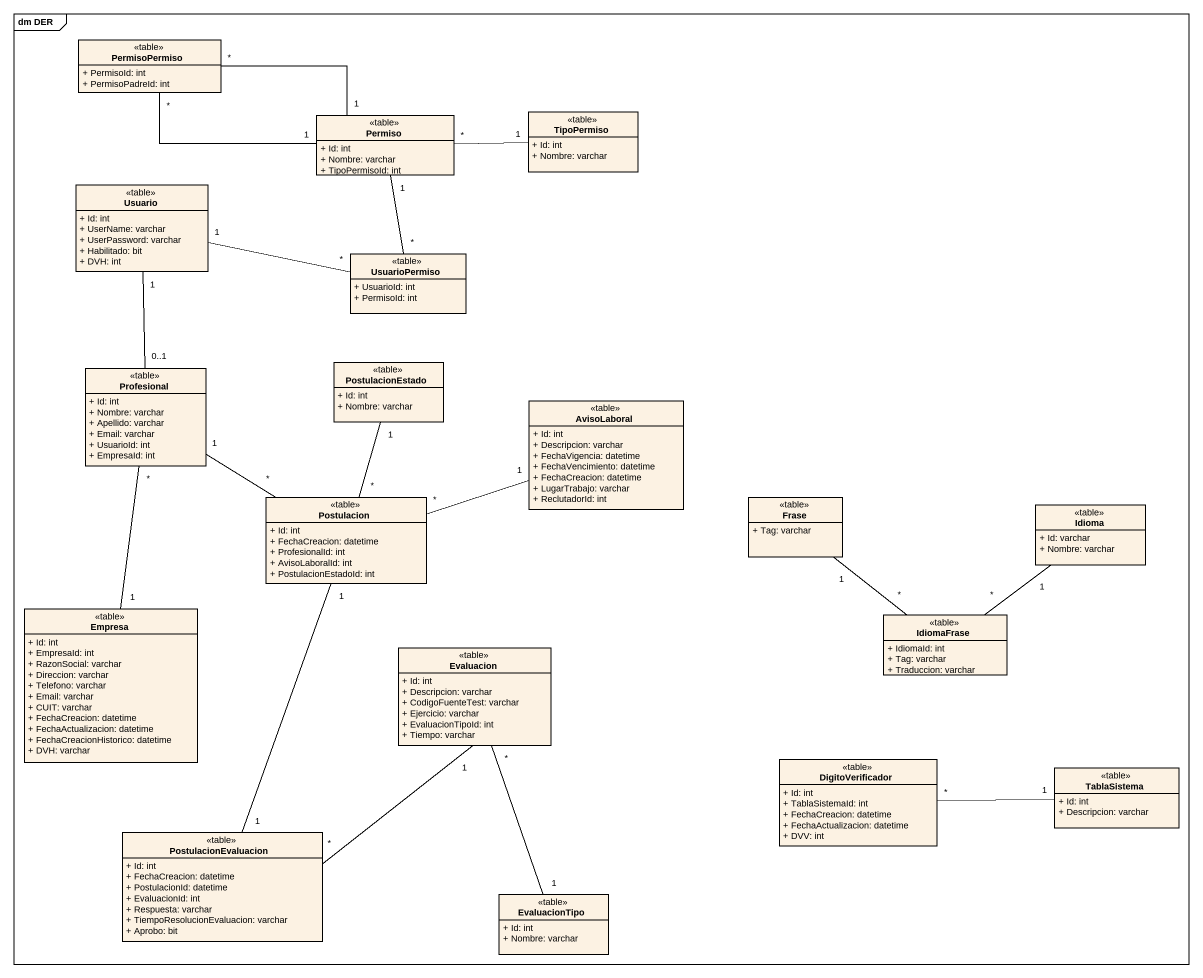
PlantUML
@startuml
mainframe dm DER
hide circle
hide empty members
skinparam classAttributeIconSize 0
class PermisoPermiso <<table>> {
  + PermisoId: int
  + PermisoPadreId: int
}
class Permiso <<table>> {
  + Id: int
  + Nombre: varchar
  + TipoPermisoId: int
}
class TipoPermiso <<table>> {
  + Id: int
  + Nombre: varchar
}
class Usuario <<table>> {
  + Id: int
  + UserName: varchar
  + UserPassword: varchar
  + Habilitado: bit
  + DVH: int
}
class UsuarioPermiso <<table>> {
  + UsuarioId: int
  + PermisoId: int
}
class Profesional <<table>> {
  + Id: int
  + Nombre: varchar
  + Apellido: varchar
  + Email: varchar
  + UsuarioId: int
  + EmpresaId: int
}
class PostulacionEstado <<table>> {
  + Id: int
  + Nombre: varchar
}
class AvisoLaboral <<table>> {
  + Id: int
  + Descripcion: varchar
  + FechaVigencia: datetime
  + FechaVencimiento: datetime
  + FechaCreacion: datetime
  + LugarTrabajo: varchar
  + ReclutadorId: int
}
class Postulacion <<table>> {
  + Id: int
  + FechaCreacion: datetime
  + ProfesionalId: int
  + AvisoLaboralId: int
  + PostulacionEstadoId: int
}
class Frase <<table>> {
  + Tag: varchar
}
class Idioma <<table>> {
  + Id: varchar
  + Nombre: varchar
}
class Empresa <<table>> {
  + Id: int
  + EmpresaId: int
  + RazonSocial: varchar
  + Direccion: varchar
  + Telefono: varchar
  + Email: varchar
  + CUIT: varchar
  + FechaCreacion: datetime
  + FechaActualizacion: datetime
  + FechaCreacionHistorico: datetime
  + DVH: varchar
}
class IdiomaFrase <<table>> {
  + IdiomaId: int
  + Tag: varchar
  + Traduccion: varchar
}
class Evaluacion <<table>> {
  + Id: int
  + Descripcion: varchar
  + CodigoFuenteTest: varchar
  + Ejercicio: varchar
  + EvaluacionTipoId: int
  + Tiempo: varchar
}
class DigitoVerificador <<table>> {
  + Id: int
  + TablaSistemaId: int
  + FechaCreacion: datetime
  + FechaActualizacion: datetime
  + DVV: int
}
class TablaSistema <<table>> {
  + Id: int
  + Descripcion: varchar
}
class PostulacionEvaluacion <<table>> {
  + Id: int
  + FechaCreacion: datetime
  + PostulacionId: datetime
  + EvaluacionId: int
  + Respuesta: varchar
  + TiempoResolucionEvaluacion: varchar
  + Aprobo: bit
}
class EvaluacionTipo <<table>> {
  + Id: int
  + Nombre: varchar
}
Permiso "1" -left- "*" PermisoPermiso
Permiso "1" -left- "*" PermisoPermiso
Permiso "1" -- "*" UsuarioPermiso
TipoPermiso "1" -left- "*" Permiso
Usuario "1" -right- "*" UsuarioPermiso
Usuario "1" -- "0..1" Profesional
Profesional "1" -- "*" Postulacion
PostulacionEstado "1" -- "*" Postulacion
AvisoLaboral "1" -left- "*" Postulacion
Postulacion "1" -- "1" PostulacionEvaluacion
Frase "1" -- "*" IdiomaFrase
Idioma "1" -- "*" IdiomaFrase
Empresa "1" -up- "*" Profesional
Evaluacion "1" -- "*" PostulacionEvaluacion
TablaSistema "1" -left- "*" DigitoVerificador
EvaluacionTipo "1" -up- "*" Evaluacion
@enduml
